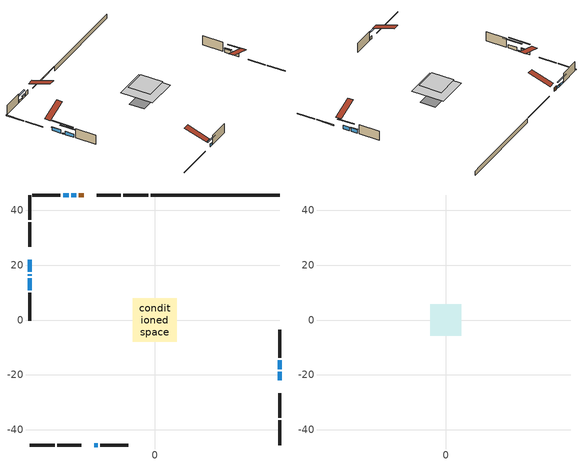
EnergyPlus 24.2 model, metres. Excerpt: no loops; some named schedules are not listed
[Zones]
conditioned space
 floor adiabatic (AdiabaticFloorConstruction): -8,-8 -8,8 8,8 8,-8 z2.75
 floor foundation (Slab1 construction): -7.93,-3.8 -7.93,3.8 7.93,3.8 7.93,-3.8 z-1.98
 wall outside (RimJoist1 construction): -2.37,45.49 -11.41,45.49 / -45.49,-45.49 -36.46,-45.49 / -45.49,45.49 -45.49,36.46 / 45.49,-45.49 45.49,-36.46 z0.31:0.61
 wall outside (RimJoist2 construction): -12.33,45.49 -21.14,45.49 / -35.53,-45.49 -26.73,-45.49 / -45.49,35.53 -45.49,26.73 / 45.49,-35.53 45.49,-26.73 z0.31:0.61
 wall outside (AdiabaticWallConstruction 1): -25.9,45.49 -27.63,45.49 z0.31:2.34
 wall outside (AdiabaticWallConstruction): 45.49,-21.97 45.49,-18.79 / 45.49,-17.87 45.49,-14.69 z0.31:2.16; -28.56,45.49 -30.31,45.49 z0.31:1.33; -45.49,21.97 -45.49,17.64 / -45.49,15.19 -45.49,10.86 z0.31:1.99; -45.49,16.71 -45.49,16.12 z0.31:0.65; -31.24,45.49 -33.39,45.49 z0.31:1.15; -21.97,-45.49 -20.73,-45.49 z0.31:1.76
 wall outside (Wall1 construction): -34.32,45.49 -44.56,45.49 / -19.81,-45.49 -9.56,-45.49 / -45.49,9.93 -45.49,-0.32 / 45.49,-13.76 45.49,-3.51 z0.31:5.19
 wall foundation (FoundationWall1 construction): -1.45,45.49,-1.98 -1.45,45.49,0.31 40.8,45.49,0.31 40.8,45.49,0.27 45.49,45.49,0.27 45.49,45.49,-1.98
 window (WindowConstruction): 45.49,-21.97 45.49,-18.8 z0.31:2.16
 window (WindowConstruction 4): 45.49,-17.87 45.49,-14.69 z0.31:2.16
 window (WindowConstruction 5): -28.56,45.49 -30.31,45.49 z0.31:1.33
 window (WindowConstruction 6): -45.49,21.97 -45.49,17.64 z0.31:1.99
 window (WindowConstruction 7): -45.49,16.71 -45.49,16.12 z0.31:0.65
 window (WindowConstruction 1): -31.24,45.49 -33.39,45.49 z0.31:1.15
 window (WindowConstruction 2): -21.97,-45.49 -20.73,-45.49 z0.31:1.75
 window (WindowConstruction 3): -45.49,15.19 -45.49,10.86 z0.31:1.99
 door (Door): -25.9,45.49 -27.63,45.49 z0.31:2.34
 ceiling adiabatic (AdiabaticFloorConstruction): 8,-8 8,8 -8,8 -8,-8 z2.75
attic - vented
 floor to conditioned space (Floor1 construction Reversed): -5.66,-5.66 -5.66,5.66 5.66,5.66 5.66,-5.66 z5.19
 roof outside (Roof1 construction): -24.97,45.49,5.19 -24.97,34.48,8.86 -22.06,34.48,8.86 -22.06,45.49,5.19; -22.9,-45.49,5.19 -22.9,-34.48,8.86 -25.8,-34.48,8.86 -25.8,-45.49,5.19; -45.49,22.9,5.19 -34.48,22.9,8.86 -34.48,25.8,8.86 -45.49,25.8,5.19; 45.49,-22.9,5.19 34.48,-22.9,8.86 34.48,-25.8,8.86 45.49,-25.8,5.19
shading: 45.49,-16.16 45.49,-24.61 45.9,-24.61 45.9,-16.16 z4.8; 45.49,-14.49 45.49,-18.07 45.9,-18.07 45.9,-14.49 z2.36; -30.51,45.49 -28.36,45.49 -28.36,45.9 -30.51,45.9 z1.53; -45.49,17.44 -45.49,22.17 -45.9,22.17 -45.9,17.44 z2.19; -45.49,11.04 -45.49,21.79 -45.9,21.79 -45.9,11.04 z5.73; -36.03,45.49 -28.6,45.49 -28.6,45.9 -36.03,45.9 z3.78; -18.09,-45.49 -24.61,-45.49 -24.61,-45.9 -18.09,-45.9 z4.39; -45.49,8.22 -45.49,17.83 -45.9,17.83 -45.9,8.22 z4.63
[Building]
Building 1: Terrain=Suburbs
[Site:Location]
Toronto City Centre_ON: Latitude {deg}=43.63; Longitude {deg}=-79.39; Time Zone {hr}=-5; Elevation {m}=77; Keep Site Location Information=Yes
[Site:GroundTemperature:Shallow]
5.01852, 3.26908, 3.12898, 3.95918, 7.29196, 10.6092, 13.4851, 15.3069, 15.4617, 13.9799, 11.1774, 7.9619
[Site:WaterMainsTemperature]
Calculation Method=Schedule; Temperature Schedule=mains temperature schedule
[Material] Roughness=Rough; Thermal Absorptance=0.9
Name | Thickness {m} | Conductivity {W/m-K} | Density {kg/m3} | Specific Heat {J/kg-K} | Solar Absorptance | Visible Absorptance
asphalt or fiberglass shingles | 0.00635 | 0.162714 | 1121.4 | 1465.45 | 0.4 | 0.4
ceiling loosefill ins | 0.169333 | 0.0480833 | 16.02 | 1046.75 | 0.7 | 0.7
ceiling stud and cavity | 0.1397 | 0.0965172 | 65.682 | 1177.47 | 0.7 | 0.7
concrete 4.0 in. | 0.1016 | 1.803125 | 2242.8 | 837.4 | 0.7 | 0.7
concrete 8.0 in. | 0.2032 | 1.803125 | 2242.8 | 837.4 | 0.7 | 0.7
door material | 0.04445 | 0.053851 | 512.64 | 1214.23 | 0.7 | 0.7
exterior vertical ins | 0.0457286 | 0.029427 | 32.04 | 1214.23 | 0.7 | 0.7
floor covering | 0.0127 | 0.0433444 | 54.468 | 1339.84 | 0.6 | 0.6
floor rigid ins; wall rigid ins | 0.512978 | 0.029427 | 32.04 | 1214.23 | 0.7 | 0.7
floor stud and cavity | 0.1397 | 1.75129 | 37.0049 | 1207.88 | 0.7 | 0.7
furniture material conditioned space 1 | 0.1524 | 0.115458 | 640.8 | 1214.23 | 0.6 | 0.6
gypsum board | 0.0127 | 0.160291 | 801 | 837.4 | 0.6 | 0.6
gypsum board 1 | 0.0127 | 0.160291 | 801 | 837.4 | 0.7 | 0.7
osb sheathing 0.5 in. | 0.0127 | 0.115458 | 512.64 | 1214.23 | 0.7 | 0.7
osb sheathing 0.75 in. | 0.01905 | 0.115458 | 512.64 | 1214.23 | 0.7 | 0.7
osb sheathing 2.0 in. | 0.0508 | 0.115458 | 512.64 | 1214.23 | 0.7 | 0.7
rim joist stud and cavity | 0.0508 | 0.0451784 | 125.044 | 1163.47 | 0.6 | 0.6
rim joist stud and cavity 1 | 0.0508 | 0.0290657 | 125.044 | 1163.47 | 0.6 | 0.6
wall stud and cavity | 0.1397 | 0.0780889 | 139.0536 | 1170.24 | 0.7 | 0.7
wall stud and cavity 1 | 0.0889 | 0.380278 | 52.3479 | 1209.89 | 0.7 | 0.7
wall stud and cavity 2 | 0.0889 | 0.391764 | 83.0341 | 1211.67 | 0.7 | 0.7
wood siding | 0.0254 | 0.102417 | 544.68 | 1172.36 | 0.4 | 0.4
wood siding 1; wood siding 2; wood siding 3 | 0.0254 | 0.102417 | 544.68 | 1172.36 | 0.7 | 0.7
[WindowMaterial:SimpleGlazingSystem]
Name | U-Factor {W/m2-K} | Solar Heat Gain Coefficient
WindowMaterial | 2.89181 | 0.69
WindowMaterial 1 | 3.30573 | 0.61
WindowMaterial 2 | 2.91168 | 0.67
WindowMaterial 3 | 2.89919 | 0.69
WindowMaterial 4 | 3.304596 | 0.64
WindowMaterial 5 | 5.76317 | 0.53
[Construction]
AdiabaticFloorConstruction: floor stud and cavity, floor rigid ins, osb sheathing 0.75 in., floor covering
AdiabaticWallConstruction: wood siding 2, wall rigid ins, wall stud and cavity 1, gypsum board
AdiabaticWallConstruction 1: wood siding 3, wall rigid ins, wall stud and cavity 1, gypsum board
Door: door material
Floor1 construction Reversed: gypsum board, ceiling stud and cavity, ceiling loosefill ins
FoundationWall1 construction: concrete 8.0 in., gypsum board 1
furniture construction conditioned space 1: furniture material conditioned space 1
PartitionWallConstruction: gypsum board, wall stud and cavity 2, gypsum board
RimJoist1 construction: wood siding 1, osb sheathing 2.0 in., rim joist stud and cavity
RimJoist2 construction: wood siding 1, osb sheathing 2.0 in., rim joist stud and cavity 1
Roof1 construction: asphalt or fiberglass shingles
Slab1 construction: concrete 4.0 in.
Wall1 construction: wood siding, osb sheathing 0.5 in., wall stud and cavity, gypsum board
WindowConstruction; WindowConstruction 4: WindowMaterial
WindowConstruction 1: WindowMaterial 1
WindowConstruction 2: WindowMaterial 2
WindowConstruction 3; WindowConstruction 6: WindowMaterial 3
WindowConstruction 5: WindowMaterial 4
WindowConstruction 7: WindowMaterial 5
[Zone] Multiplier=1; Part of Total Floor Area=Yes
Name | Volume {m3}
attic - vented | 76.2619
conditioned space | 975.5
[Space]
Name | Zone | Volume {m3}
attic - vented 1 | attic - vented | 76.2619
conditioned space 1 | conditioned space | 975.5
[ZoneInfiltration:EffectiveLeakageArea]
infil attic - vented 1: Zone or Space=attic - vented 1; Schedule=Always On Discrete; Effective Air Leakage Area {cm2}=5386.53; Stack Coefficient=0.000255358; Wind Coefficient=1.07968e-05
[ZoneMixing]
whole house fan mix: Zone or Space=attic - vented; Schedule=Always On Continuous; Design Flow Rate Calculation Method=Flow/Zone; Design Flow Rate {m3/s}=0; Source Zone or Space=conditioned space
[SurfaceProperty:ExposedFoundationPerimeter]
Slab1: Exposed Perimeter Calculation Method=TotalExposedPerimeter; Total Exposed Perimeter {m}=46.939
[InternalMass] Zone or ZoneList=conditioned space; Space or SpaceList=conditioned space 1
Name | Construction | Surface Area {m2}
furniture mass conditioned space 1 | furniture construction conditioned space 1 | 150.64
partition wall mass | PartitionWallConstruction | 376.599
[Lights]
interior lighting: Zone or ZoneList or Space or SpaceList=conditioned space 1; Schedule=interior lighting schedule; Design Level Calculation Method=LightingLevel; Lighting Level {W}=343.2; Return Air Fraction=0; Fraction Radiant=0.6; Fraction Visible=0.2; Fraction Replaceable=1
[People]
occupants: Zone or ZoneList or Space or SpaceList=conditioned space 1; Number of People Schedule=occupants schedule; Number of People Calculation Method=People; Number of People=3; Fraction Radiant=0.314171; Sensible Heat Fraction=0.56303; Activity Level Schedule=occupants activity schedule; Carbon Dioxide Generation Rate {m3/s-W}=0; Enable ASHRAE 55 Comfort Warnings=No; Mean Radiant Temperature Calculation Type=EnclosureAveraged
[ElectricEquipment] Zone or ZoneList or Space or SpaceList=conditioned space 1; Design Level Calculation Method=EquipmentLevel
Name | Schedule | Design Level {W} | Fraction Latent | Fraction Radiant | Fraction Lost
clothes dryer | clothes dryer schedule | 140.772 | 0.015 | 0.081 | 0.85
clothes washer | clothes washer schedule | 32.1985 | 0.03 | 0.162 | 0.7
cooking range | cooking range schedule | 215.147 | 0.08 | 0.432 | 0.2
dishwasher | dishwasher schedule | 66.8632 | 0.3 | 0.18 | 0.4
fridge | fridge schedule | 72.9452 | 0 | 0.6 | 0
mech vent house fan | mech vent house fan schedule | 0 | 0 | 0 | 1
mech vent house fan cfis | mech vent house fan cfis schedule | 0 | 0 | 0 | 0
misc plug loads | misc plug loads schedule | 494.7 | 0.045 | 0.513 | 0.1
whole house fan | Always On Discrete | 0 | 0 | 0 | 1
[OtherEquipment] Zone or ZoneList or Space or SpaceList=conditioned space 1; Design Level Calculation Method=EquipmentLevel
Name | Fuel Type | Schedule | Design Level {W} | Fraction Latent | Fraction Radiant | Fraction Lost
clothes dryer 1 | Electricity | clothes dryer schedule | 0 | 0.015 | 0.081 | 0.85
cooking range 1 | Electricity | cooking range schedule | 0 | 0.08 | 0.432 | 0.2
general water use latent | None | general water use schedule | 62.594 | 1 | 0 | 0
general water use sensible | None | general water use schedule | -61.6891 | 0 | 0.6 | 0
mech vent house fan latent load | None | Always On Discrete | 0 | 1 | 0 | 0
mech vent house fan sensible load | None | Always On Discrete | 0 | 0 | 0 | 0
water heater energy adjustment1 | NaturalGas | Always On Discrete | 0.01 | 0 | 0 | 1
[ZoneInfiltration:DesignFlowRate] Zone or ZoneList or Space or SpaceList=conditioned space 1; Schedule=Always On Discrete; Design Flow Rate Calculation Method=Flow/Zone; Design Flow Rate {m3/s}=0
infil flow; natural vent flow; whole house fan flow
[AvailabilityManager:Scheduled]
central ac and furnace airloop Availability Manager: Schedule=Always On Discrete
[Foundation:Kiva]
Foundation Kiva 1: Initial Indoor Air Temperature {C}=18; Wall Height Above Grade {m}=0.309982; Wall Depth Below Slab {m}=0.2032; Custom Block Material Name 1=exterior vertical ins; Custom Block Depth 1 {m}=2.28999; Custom Block X Position 1 {m}=0.2159; Custom Block Z Position 1 {m}=0
[Foundation:Kiva:Settings]
Soil Conductivity {W/m-K}=0.849921; Soil Density {kg/m3}=1842.3; Soil Specific Heat {J/kg-K}=418.7; Ground Solar Absorptivity=0.9; Ground Thermal Absorptivity=0.9; Ground Surface Roughness {m}=0.03; Far-Field Width {m}=40; Deep-Ground Boundary Condition=ZeroFlux; Deep-Ground Depth {m}=40; Minimum Cell Dimension {m}=0.2; Maximum Cell Growth Coefficient=3; Simulation Timestep=Timestep
[Exterior:Lights]
exterior lighting: Schedule=exterior lighting schedule; Design Level {W}=75.6
[EnergyManagementSystem:GlobalVariable]
central_ac_and_furnace_airloop_Fan_RTF
infil_program_Qfan
infil_program_Qinf
natural_vent_program_Qnv
natural_vent_program_Qwhf
[EnergyManagementSystem:Sensor]
Name | Output:Variable or Output:Meter Index Key | Output:Variable or Output:Meter
airflow_gain | infil flow | Infiltration Sensible Heat Gain Energy
airflow_gain_1 | natural vent flow | Infiltration Sensible Heat Gain Energy
airflow_gain_2 | whole house fan flow | Infiltration Sensible Heat Gain Energy
airflow_loss | infil flow | Infiltration Sensible Heat Loss Energy
airflow_loss_1 | natural vent flow | Infiltration Sensible Heat Loss Energy
airflow_loss_2 | whole house fan flow | Infiltration Sensible Heat Loss Energy
clg_load_cond |  | Cooling:EnergyTransfer:Zone:CONDITIONED SPACE
clg_sp_s; clg_sp_s_1 | cooling setpoint | Schedule Value
clothes_dryer_exhaust_0_sch_s | clothes dryer exhaust 0 schedule | Schedule Value
cool_season | cooling season schedule | Schedule Value
htg_load_cond |  | Heating:EnergyTransfer:Zone:CONDITIONED SPACE
htg_sp_s; htg_sp_s_1 | heating setpoint | Schedule Value
ig_ee_conv | clothes dryer | Electric Equipment Convective Heating Energy
ig_ee_conv_2 | cooking range | Electric Equipment Convective Heating Energy
ig_ee_conv_4 | fridge | Electric Equipment Convective Heating Energy
ig_ee_conv_5 | misc plug loads | Electric Equipment Convective Heating Energy
ig_ee_conv_6 | whole house fan | Electric Equipment Convective Heating Energy
ig_ee_rad | clothes dryer | Electric Equipment Radiant Heating Energy
ig_ee_rad_2 | cooking range | Electric Equipment Radiant Heating Energy
ig_ee_rad_4 | fridge | Electric Equipment Radiant Heating Energy
ig_ee_rad_5 | misc plug loads | Electric Equipment Radiant Heating Energy
ig_ee_rad_6 | whole house fan | Electric Equipment Radiant Heating Energy
ig_lgt_conv | interior lighting | Lights Convective Heating Energy
ig_lgt_rad | interior lighting | Lights Radiant Heating Energy
ig_lgt_vis | interior lighting | Lights Visible Radiation Heating Energy
ig_oe_conv | clothes dryer 1 | Other Equipment Convective Heating Energy
ig_oe_conv_1 | cooking range 1 | Other Equipment Convective Heating Energy
ig_oe_conv_2 | general water use latent | Other Equipment Convective Heating Energy
ig_oe_conv_3 | general water use sensible | Other Equipment Convective Heating Energy
ig_oe_conv_4 | water heater energy adjustment1 | Other Equipment Convective Heating Energy
ig_oe_rad | clothes dryer 1 | Other Equipment Radiant Heating Energy
ig_oe_rad_1 | cooking range 1 | Other Equipment Radiant Heating Energy
ig_oe_rad_2 | general water use latent | Other Equipment Radiant Heating Energy
ig_oe_rad_3 | general water use sensible | Other Equipment Radiant Heating Energy
ig_oe_rad_4 | water heater energy adjustment1 | Other Equipment Radiant Heating Energy
ig_ppl_conv | occupants | People Convective Heating Energy
ig_ppl_rad | occupants | People Radiant Heating Energy
im_conv | furniture mass conditioned space 1 | Surface Inside Face Convection Heat Gain Energy
im_conv_1 | partition wall mass | Surface Inside Face Convection Heat Gain Energy
im_ig | furniture mass conditioned space 1 | Surface Inside Face Internal Gains Radiation Heat Gain Energy
im_ig_1 | partition wall mass | Surface Inside Face Internal Gains Radiation Heat Gain Energy
im_lgt | furniture mass conditioned space 1 | Surface Inside Face Lights Radiation Heat Gain Energy
im_lgt_1 | partition wall mass | Surface Inside Face Lights Radiation Heat Gain Energy
im_sol | furniture mass conditioned space 1 | Surface Inside Face Solar Radiation Heat Gain Energy
im_sol_1 | partition wall mass | Surface Inside Face Solar Radiation Heat Gain Energy
im_surf | furniture mass conditioned space 1 | Surface Inside Face Net Surface Thermal Radiation Heat Gain Energy
im_surf_1 | partition wall mass | Surface Inside Face Net Surface Thermal Radiation Heat Gain Energy
mv_conv | mech vent house fan | Electric Equipment Convective Heating Energy
mv_conv_1 | mech vent house fan cfis | Electric Equipment Convective Heating Energy
mv_conv_2 | mech vent house fan latent load | Other Equipment Convective Heating Energy
mv_conv_3 | mech vent house fan sensible load | Other Equipment Convective Heating Energy
mv_rad | mech vent house fan | Electric Equipment Radiant Heating Energy
mv_rad_1 | mech vent house fan cfis | Electric Equipment Radiant Heating Energy
mv_rad_2 | mech vent house fan latent load | Other Equipment Radiant Heating Energy
mv_rad_3 | mech vent house fan sensible load | Other Equipment Radiant Heating Energy
natural_vent_s | natural vent schedule | Schedule Value
out_pb_s |  | Site Outdoor Air Barometric Pressure
out_wt_s |  | Site Outdoor Air Humidity Ratio
site_vw_s |  | Site Wind Speed
ss_back_out | Window1 | Surface Window Shortwave from Zone Back Out Window Heat Transfer Rate
ss_back_out_1 | Window10 | Surface Window Shortwave from Zone Back Out Window Heat Transfer Rate
ss_back_out_2 | Window12 | Surface Window Shortwave from Zone Back Out Window Heat Transfer Rate
ss_back_out_3 | Window14 | Surface Window Shortwave from Zone Back Out Window Heat Transfer Rate
ss_back_out_4 | Window17 | Surface Window Shortwave from Zone Back Out Window Heat Transfer Rate
ss_back_out_5 | Window3 | Surface Window Shortwave from Zone Back Out Window Heat Transfer Rate
ss_back_out_6 | Window6 | Surface Window Shortwave from Zone Back Out Window Heat Transfer Rate
ss_back_out_7 | Window7 | Surface Window Shortwave from Zone Back Out Window Heat Transfer Rate
ss_conv | Door1 | Surface Inside Face Convection Heat Gain Energy
ss_conv_1 | Window1 | Surface Inside Face Convection Heat Gain Energy
ss_conv_2 | Window10 | Surface Inside Face Convection Heat Gain Energy
ss_conv_3 | Window12 | Surface Inside Face Convection Heat Gain Energy
ss_conv_4 | Window14 | Surface Inside Face Convection Heat Gain Energy
ss_conv_5 | Window17 | Surface Inside Face Convection Heat Gain Energy
ss_conv_6 | Window3 | Surface Inside Face Convection Heat Gain Energy
ss_conv_7 | Window6 | Surface Inside Face Convection Heat Gain Energy
ss_conv_8 | Window7 | Surface Inside Face Convection Heat Gain Energy
ss_ig | Door1 | Surface Inside Face Internal Gains Radiation Heat Gain Energy
ss_ig_1 | Window1 | Surface Inside Face Internal Gains Radiation Heat Gain Energy
ss_ig_2 | Window10 | Surface Inside Face Internal Gains Radiation Heat Gain Energy
ss_ig_3 | Window12 | Surface Inside Face Internal Gains Radiation Heat Gain Energy
ss_ig_4 | Window14 | Surface Inside Face Internal Gains Radiation Heat Gain Energy
ss_ig_5 | Window17 | Surface Inside Face Internal Gains Radiation Heat Gain Energy
ss_ig_6 | Window3 | Surface Inside Face Internal Gains Radiation Heat Gain Energy
ss_ig_7 | Window6 | Surface Inside Face Internal Gains Radiation Heat Gain Energy
ss_ig_8 | Window7 | Surface Inside Face Internal Gains Radiation Heat Gain Energy
ss_lgt | Door1 | Surface Inside Face Lights Radiation Heat Gain Energy
ss_sol | Door1 | Surface Inside Face Solar Radiation Heat Gain Energy
ss_surf | Door1 | Surface Inside Face Net Surface Thermal Radiation Heat Gain Energy
ss_surf_1 | Window1 | Surface Inside Face Net Surface Thermal Radiation Heat Gain Energy
ss_surf_2 | Window10 | Surface Inside Face Net Surface Thermal Radiation Heat Gain Energy
ss_surf_3 | Window12 | Surface Inside Face Net Surface Thermal Radiation Heat Gain Energy
ss_surf_4 | Window14 | Surface Inside Face Net Surface Thermal Radiation Heat Gain Energy
ss_surf_5 | Window17 | Surface Inside Face Net Surface Thermal Radiation Heat Gain Energy
ss_surf_6 | Window3 | Surface Inside Face Net Surface Thermal Radiation Heat Gain Energy
ss_surf_7 | Window6 | Surface Inside Face Net Surface Thermal Radiation Heat Gain Energy
ss_surf_8 | Window7 | Surface Inside Face Net Surface Thermal Radiation Heat Gain Energy
ss_trans_in | Window1 | Surface Window Transmitted Solar Radiation Rate
ss_trans_in_1 | Window10 | Surface Window Transmitted Solar Radiation Rate
ss_trans_in_2 | Window12 | Surface Window Transmitted Solar Radiation Rate
ss_trans_in_3 | Window14 | Surface Window Transmitted Solar Radiation Rate
ss_trans_in_4 | Window17 | Surface Window Transmitted Solar Radiation Rate
ss_trans_in_5 | Window3 | Surface Window Transmitted Solar Radiation Rate
ss_trans_in_6 | Window6 | Surface Window Transmitted Solar Radiation Rate
ss_trans_in_7 | Window7 | Surface Window Transmitted Solar Radiation Rate
ss_trans_out | Window1 | Surface Inside Face Initial Transmitted Diffuse Transmitted Out Window Solar Radiation Rate
ss_trans_out_1 | Window10 | Surface Inside Face Initial Transmitted Diffuse Transmitted Out Window Solar Radiation Rate
ss_trans_out_2 | Window12 | Surface Inside Face Initial Transmitted Diffuse Transmitted Out Window Solar Radiation Rate
ss_trans_out_3 | Window14 | Surface Inside Face Initial Transmitted Diffuse Transmitted Out Window Solar Radiation Rate
ss_trans_out_4 | Window17 | Surface Inside Face Initial Transmitted Diffuse Transmitted Out Window Solar Radiation Rate
ss_trans_out_5 | Window3 | Surface Inside Face Initial Transmitted Diffuse Transmitted Out Window Solar Radiation Rate
ss_trans_out_6 | Window6 | Surface Inside Face Initial Transmitted Diffuse Transmitted Out Window Solar Radiation Rate
ss_trans_out_7 | Window7 | Surface Inside Face Initial Transmitted Diffuse Transmitted Out Window Solar Radiation Rate
s_conv | Floor1 | Surface Inside Face Convection Heat Gain Energy
s_conv_1 | FoundationWall1 | Surface Inside Face Convection Heat Gain Energy
s_conv_10 | RimJoist2:270 | Surface Inside Face Convection Heat Gain Energy
s_conv_11 | RimJoist2:90 | Surface Inside Face Convection Heat Gain Energy
s_conv_12 | Slab1 | Surface Inside Face Convection Heat Gain Energy
s_conv_13 | Wall1:0 | Surface Inside Face Convection Heat Gain Energy
s_conv_14 | Wall1:180 | Surface Inside Face Convection Heat Gain Energy
s_conv_15 | Wall1:270 | Surface Inside Face Convection Heat Gain Energy
s_conv_16 | Wall1:90 | Surface Inside Face Convection Heat Gain Energy
s_conv_2 | inferred conditioned ceiling | Surface Inside Face Convection Heat Gain Energy
s_conv_3 | inferred conditioned floor | Surface Inside Face Convection Heat Gain Energy
s_conv_4 | RimJoist1:0 | Surface Inside Face Convection Heat Gain Energy
s_conv_5 | RimJoist1:180 | Surface Inside Face Convection Heat Gain Energy
s_conv_6 | RimJoist1:270 | Surface Inside Face Convection Heat Gain Energy
s_conv_7 | RimJoist1:90 | Surface Inside Face Convection Heat Gain Energy
s_conv_8 | RimJoist2:0 | Surface Inside Face Convection Heat Gain Energy
s_conv_9 | RimJoist2:180 | Surface Inside Face Convection Heat Gain Energy
s_ig | Floor1 | Surface Inside Face Internal Gains Radiation Heat Gain Energy
s_ig_1 | FoundationWall1 | Surface Inside Face Internal Gains Radiation Heat Gain Energy
s_ig_10 | RimJoist2:270 | Surface Inside Face Internal Gains Radiation Heat Gain Energy
s_ig_11 | RimJoist2:90 | Surface Inside Face Internal Gains Radiation Heat Gain Energy
s_ig_12 | Slab1 | Surface Inside Face Internal Gains Radiation Heat Gain Energy
s_ig_13 | Wall1:0 | Surface Inside Face Internal Gains Radiation Heat Gain Energy
s_ig_14 | Wall1:180 | Surface Inside Face Internal Gains Radiation Heat Gain Energy
s_ig_15 | Wall1:270 | Surface Inside Face Internal Gains Radiation Heat Gain Energy
s_ig_16 | Wall1:90 | Surface Inside Face Internal Gains Radiation Heat Gain Energy
s_ig_2 | inferred conditioned ceiling | Surface Inside Face Internal Gains Radiation Heat Gain Energy
s_ig_3 | inferred conditioned floor | Surface Inside Face Internal Gains Radiation Heat Gain Energy
s_ig_4 | RimJoist1:0 | Surface Inside Face Internal Gains Radiation Heat Gain Energy
s_ig_5 | RimJoist1:180 | Surface Inside Face Internal Gains Radiation Heat Gain Energy
s_ig_6 | RimJoist1:270 | Surface Inside Face Internal Gains Radiation Heat Gain Energy
s_ig_7 | RimJoist1:90 | Surface Inside Face Internal Gains Radiation Heat Gain Energy
s_ig_8 | RimJoist2:0 | Surface Inside Face Internal Gains Radiation Heat Gain Energy
s_ig_9 | RimJoist2:180 | Surface Inside Face Internal Gains Radiation Heat Gain Energy
s_lgt | Floor1 | Surface Inside Face Lights Radiation Heat Gain Energy
s_lgt_1 | FoundationWall1 | Surface Inside Face Lights Radiation Heat Gain Energy
s_lgt_10 | RimJoist2:270 | Surface Inside Face Lights Radiation Heat Gain Energy
s_lgt_11 | RimJoist2:90 | Surface Inside Face Lights Radiation Heat Gain Energy
s_lgt_12 | Slab1 | Surface Inside Face Lights Radiation Heat Gain Energy
s_lgt_13 | Wall1:0 | Surface Inside Face Lights Radiation Heat Gain Energy
s_lgt_14 | Wall1:180 | Surface Inside Face Lights Radiation Heat Gain Energy
s_lgt_15 | Wall1:270 | Surface Inside Face Lights Radiation Heat Gain Energy
s_lgt_16 | Wall1:90 | Surface Inside Face Lights Radiation Heat Gain Energy
s_lgt_2 | inferred conditioned ceiling | Surface Inside Face Lights Radiation Heat Gain Energy
s_lgt_3 | inferred conditioned floor | Surface Inside Face Lights Radiation Heat Gain Energy
s_lgt_4 | RimJoist1:0 | Surface Inside Face Lights Radiation Heat Gain Energy
s_lgt_5 | RimJoist1:180 | Surface Inside Face Lights Radiation Heat Gain Energy
s_lgt_6 | RimJoist1:270 | Surface Inside Face Lights Radiation Heat Gain Energy
s_lgt_7 | RimJoist1:90 | Surface Inside Face Lights Radiation Heat Gain Energy
s_lgt_8 | RimJoist2:0 | Surface Inside Face Lights Radiation Heat Gain Energy
s_lgt_9 | RimJoist2:180 | Surface Inside Face Lights Radiation Heat Gain Energy
s_sol | Floor1 | Surface Inside Face Solar Radiation Heat Gain Energy
s_sol_1 | FoundationWall1 | Surface Inside Face Solar Radiation Heat Gain Energy
s_sol_10 | RimJoist2:270 | Surface Inside Face Solar Radiation Heat Gain Energy
s_sol_11 | RimJoist2:90 | Surface Inside Face Solar Radiation Heat Gain Energy
s_sol_12 | Slab1 | Surface Inside Face Solar Radiation Heat Gain Energy
s_sol_13 | Wall1:0 | Surface Inside Face Solar Radiation Heat Gain Energy
s_sol_14 | Wall1:180 | Surface Inside Face Solar Radiation Heat Gain Energy
s_sol_15 | Wall1:270 | Surface Inside Face Solar Radiation Heat Gain Energy
s_sol_16 | Wall1:90 | Surface Inside Face Solar Radiation Heat Gain Energy
s_sol_2 | inferred conditioned ceiling | Surface Inside Face Solar Radiation Heat Gain Energy
s_sol_3 | inferred conditioned floor | Surface Inside Face Solar Radiation Heat Gain Energy
s_sol_4 | RimJoist1:0 | Surface Inside Face Solar Radiation Heat Gain Energy
s_sol_5 | RimJoist1:180 | Surface Inside Face Solar Radiation Heat Gain Energy
s_sol_6 | RimJoist1:270 | Surface Inside Face Solar Radiation Heat Gain Energy
s_sol_7 | RimJoist1:90 | Surface Inside Face Solar Radiation Heat Gain Energy
s_sol_8 | RimJoist2:0 | Surface Inside Face Solar Radiation Heat Gain Energy
s_sol_9 | RimJoist2:180 | Surface Inside Face Solar Radiation Heat Gain Energy
s_surf | Floor1 | Surface Inside Face Net Surface Thermal Radiation Heat Gain Energy
